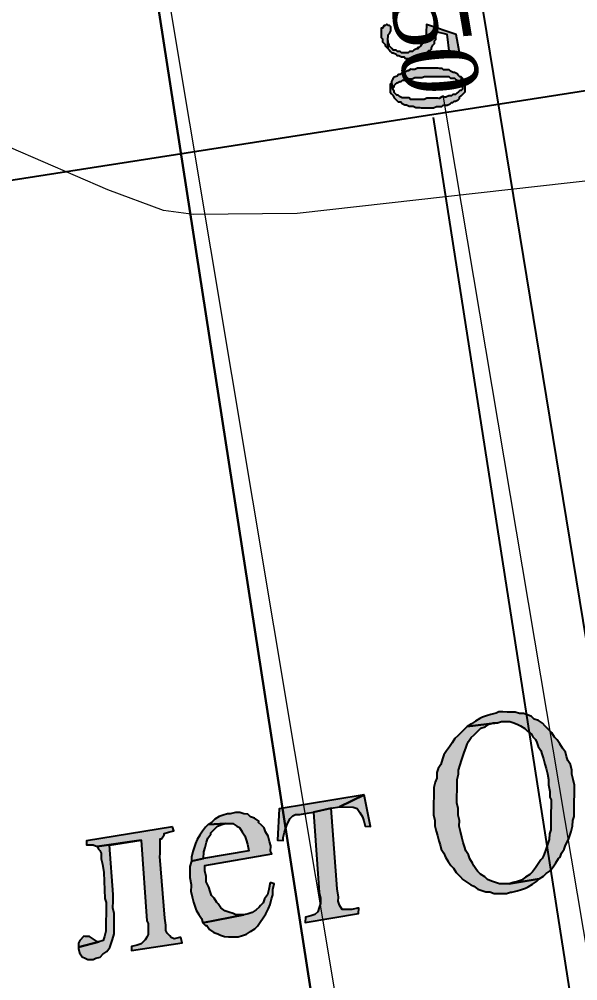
# Model space of a CAD drawing. Extents: x 2474 to 3317, y 1800 to 4862.
# Drawn here: x 2760.2 to 2768.79, y 3996.06 to 4010.86 of the extents above; entities that cross this region are included whole.
import ezdxf

# ---------------------------------------------------------------- set-up
doc = ezdxf.new("R2010")
doc.units = 0
doc.header["$MEASUREMENT"] = 0
doc.layers.add('at_Entity', color=7, linetype='Continuous')
doc.layers.add('at_Solid', color=7, linetype='Continuous')
doc.layers.add('ситуация', color=7, linetype='Continuous', lineweight=15)
doc.styles.add('стиль2', font='times.ttf', dxfattribs={"width": 0.85, "oblique": 5, "height": 1.15})

msp = doc.modelspace()

# ---------------------------------------------------------------- hatches: boundary and pattern name
at = {"layer": 'at_Solid'}
for points in [[(2765.917, 4010.725), (2765.918, 4010.746), (2765.897, 4010.767), (2765.876, 4010.767), (2765.855, 4010.788), (2765.834, 4010.768), (2765.813, 4010.768), (2765.791, 4010.726), (2765.77, 4010.726), (2765.77, 4010.705), (2765.77, 4010.684), (2765.769, 4010.642), (2765.769, 4010.6), (2765.768, 4010.579), (2765.789, 4010.558), (2765.789, 4010.516), (2765.81, 4010.495), (2765.83, 4010.473), (2765.83, 4010.452), (2765.851, 4010.431), (2765.872, 4010.41), (2765.873, 4010.536), (2765.873, 4010.557), (2765.874, 4010.599), (2765.874, 4010.62), (2765.895, 4010.641), (2765.917, 4010.683), (2765.917, 4010.704)], [(2766.984, 4010.292), (2766.925, 4010.629), (2766.464, 4010.781), (2766.464, 4010.739), (2766.463, 4010.697), (2766.463, 4010.676), (2766.463, 4010.655), (2766.462, 4010.613), (2766.462, 4010.592), (2766.441, 4010.571), (2766.441, 4010.55), (2766.419, 4010.53), (2766.419, 4010.509), (2766.398, 4010.488), (2766.376, 4010.446), (2766.355, 4010.425), (2766.334, 4010.426), (2766.334, 4010.405), (2766.313, 4010.405), (2766.271, 4010.384), (2766.249, 4010.363), (2766.207, 4010.364), (2766.186, 4010.343), (2766.144, 4010.344), (2766.123, 4010.344), (2766.081, 4010.344), (2766.06, 4010.366), (2766.018, 4010.366), (2765.997, 4010.387), (2765.955, 4010.388), (2765.935, 4010.409), (2765.914, 4010.43), (2765.893, 4010.452), (2765.893, 4010.473), (2765.873, 4010.515), (2765.873, 4010.536), (2765.872, 4010.41), (2765.892, 4010.389), (2765.913, 4010.367), (2765.934, 4010.346), (2765.955, 4010.346), (2765.997, 4010.324), (2766.017, 4010.303), (2766.038, 4010.303), (2766.08, 4010.281), (2766.122, 4010.281), (2766.143, 4010.26), (2766.185, 4010.259), (2766.206, 4010.259), (2766.248, 4010.258), (2766.29, 4010.258), (2766.311, 4010.279), (2766.353, 4010.278), (2766.375, 4010.299), (2766.396, 4010.299), (2766.438, 4010.319), (2766.459, 4010.34), (2766.48, 4010.361), (2766.502, 4010.382), (2766.523, 4010.381), (2766.544, 4010.402), (2766.544, 4010.423), (2766.566, 4010.465), (2766.587, 4010.486), (2766.587, 4010.507), (2766.587, 4010.528), (2766.609, 4010.548), (2766.609, 4010.59), (2766.609, 4010.611), (2766.61, 4010.653), (2766.61, 4010.674), (2766.778, 4010.63), (2766.816, 4010.336)], [(2767.001, 4009.976), (2766.98, 4009.977), (2766.959, 4009.998), (2766.939, 4010.019), (2766.897, 4010.041), (2766.876, 4010.041), (2766.834, 4010.062), (2766.813, 4010.084), (2766.771, 4010.084), (2766.729, 4010.085), (2766.709, 4010.106), (2766.666, 4010.106), (2766.645, 4010.107), (2766.603, 4010.107), (2766.582, 4010.107), (2766.54, 4010.108), (2766.498, 4010.108), (2766.456, 4010.109), (2766.435, 4010.109), (2766.393, 4010.11), (2766.351, 4010.11), (2766.33, 4010.11), (2766.288, 4010.09), (2766.246, 4010.09), (2766.225, 4010.091), (2766.183, 4010.07), (2766.162, 4010.07), (2766.141, 4010.05), (2766.098, 4010.029), (2766.077, 4010.029), (2766.056, 4010.009), (2766.035, 4010.009), (2766.014, 4009.988), (2765.971, 4009.968), (2765.95, 4009.947), (2765.929, 4009.905), (2765.928, 4009.884), (2765.948, 4009.779), (2765.948, 4009.8), (2765.97, 4009.82), (2765.97, 4009.841), (2765.991, 4009.862), (2766.013, 4009.883), (2766.055, 4009.903), (2766.076, 4009.903), (2766.097, 4009.924), (2766.118, 4009.924), (2766.139, 4009.924), (2766.181, 4009.944), (2766.202, 4009.944), (2766.244, 4009.943), (2766.287, 4009.964), (2766.308, 4009.964), (2766.35, 4009.963), (2766.392, 4009.963), (2766.434, 4009.983), (2766.455, 4009.983), (2766.476, 4009.983), (2766.518, 4009.982), (2766.56, 4009.982), (2766.581, 4009.981), (2766.623, 4009.981), (2766.644, 4009.981), (2766.686, 4009.98), (2766.728, 4009.98), (2766.77, 4009.979), (2766.812, 4009.979), (2766.833, 4009.957), (2766.875, 4009.957), (2766.896, 4009.957), (2766.917, 4009.935), (2766.958, 4009.914), (2767, 4009.892), (2767, 4009.871), (2767.021, 4009.85)], [(2767.063, 4009.85), (2767.063, 4009.871), (2767.042, 4009.892), (2767.042, 4009.913), (2767.022, 4009.955), (2767.001, 4009.976), (2767.021, 4009.85), (2767.02, 4009.829), (2767.02, 4009.787), (2766.999, 4009.766), (2766.978, 4009.767), (2766.956, 4009.746), (2766.935, 4009.725), (2766.914, 4009.704), (2766.872, 4009.705), (2766.851, 4009.684), (2766.83, 4009.684), (2766.809, 4009.685), (2766.766, 4009.664), (2766.745, 4009.664), (2766.703, 4009.665), (2766.661, 4009.644), (2766.64, 4009.645), (2766.598, 4009.645), (2766.556, 4009.645), (2766.514, 4009.646), (2766.472, 4009.646), (2766.43, 4009.626), (2766.388, 4009.626), (2766.367, 4009.627), (2766.325, 4009.627), (2766.283, 4009.628), (2766.262, 4009.628), (2766.22, 4009.628), (2766.199, 4009.65), (2766.178, 4009.65), (2766.157, 4009.65), (2766.115, 4009.651), (2766.094, 4009.651), (2766.052, 4009.672), (2766.031, 4009.694), (2766.01, 4009.694), (2765.969, 4009.736), (2765.969, 4009.757), (2765.948, 4009.779), (2765.928, 4009.884), (2765.907, 4009.863), (2765.907, 4009.842), (2765.907, 4009.821), (2765.906, 4009.8), (2765.906, 4009.779), (2765.906, 4009.758), (2765.906, 4009.737), (2765.926, 4009.716), (2765.947, 4009.695), (2765.968, 4009.652), (2765.989, 4009.631), (2766.009, 4009.61), (2766.03, 4009.589), (2766.072, 4009.588), (2766.093, 4009.567), (2766.135, 4009.545), (2766.156, 4009.545), (2766.197, 4009.524), (2766.239, 4009.523), (2766.26, 4009.523), (2766.302, 4009.501), (2766.323, 4009.501), (2766.365, 4009.501), (2766.386, 4009.5), (2766.428, 4009.5), (2766.47, 4009.499), (2766.512, 4009.499), (2766.533, 4009.499), (2766.554, 4009.498), (2766.575, 4009.498), (2766.618, 4009.519), (2766.66, 4009.518), (2766.702, 4009.518), (2766.723, 4009.538), (2766.765, 4009.538), (2766.786, 4009.538), (2766.828, 4009.558), (2766.849, 4009.579), (2766.87, 4009.579), (2766.892, 4009.6), (2766.913, 4009.599), (2766.955, 4009.62), (2766.976, 4009.641), (2766.976, 4009.662), (2766.998, 4009.682), (2767.019, 4009.703), (2767.04, 4009.724), (2767.062, 4009.745), (2767.062, 4009.766), (2767.062, 4009.787), (2767.062, 4009.829)], [(2767.58, 4000.199), (2767.538, 4000.178), (2767.454, 4000.158), (2767.39, 4000.138), (2767.327, 4000.118), (2767.285, 4000.097), (2767.221, 4000.056), (2767.158, 4000.015), (2767.094, 3999.974), (2767.557, 4000.031), (2767.621, 4000.051), (2767.684, 4000.051), (2767.747, 4000.05), (2767.809, 4000.028), (2767.872, 4000.006), (2767.914, 3999.985), (2767.977, 3999.942), (2768.018, 3999.9), (2768.081, 3999.857), (2768.101, 3999.815), (2768.143, 3999.772), (2768.163, 3999.73), (2768.183, 3999.667), (2768.225, 3999.603), (2768.245, 3999.54), (2768.265, 3999.477), (2768.285, 3999.392), (2768.306, 3999.329), (2768.326, 3999.245), (2768.346, 3999.16), (2768.345, 3999.076), (2768.364, 3998.971), (2768.363, 3998.887), (2768.384, 3998.845), (2768.383, 3998.74), (2768.382, 3998.656), (2768.381, 3998.551), (2768.38, 3998.467), (2768.379, 3998.383), (2768.357, 3998.32), (2768.356, 3998.236), (2768.334, 3998.173), (2768.312, 3998.11), (2768.291, 3998.047), (2768.269, 3997.985), (2768.247, 3997.943), (2768.226, 3997.922), (2768.183, 3997.86), (2768.141, 3997.797), (2768.098, 3997.734), (2768.055, 3997.693), (2767.992, 3997.652), (2767.928, 3997.61), (2767.865, 3997.59), (2767.802, 3997.57), (2767.738, 3997.55), (2768.202, 3997.628), (2768.265, 3997.669), (2768.308, 3997.711), (2768.371, 3997.752), (2768.414, 3997.815), (2768.457, 3997.877), (2768.499, 3997.94), (2768.521, 3997.961), (2768.542, 3998.023), (2768.585, 3998.086), (2768.607, 3998.149), (2768.65, 3998.232), (2768.672, 3998.295), (2768.693, 3998.358), (2768.715, 3998.442), (2768.716, 3998.526), (2768.738, 3998.588), (2768.739, 3998.673), (2768.74, 3998.757), (2768.741, 3998.841), (2768.742, 3998.904), (2768.743, 3998.988), (2768.744, 3999.072), (2768.724, 3999.156), (2768.704, 3999.24), (2768.705, 3999.303), (2768.684, 3999.388), (2768.643, 3999.451), (2768.623, 3999.514), (2768.603, 3999.578), (2768.561, 3999.641), (2768.52, 3999.705), (2768.479, 3999.768), (2768.437, 3999.811), (2768.396, 3999.874), (2768.354, 3999.917), (2768.292, 3999.981), (2768.251, 4000.023), (2768.188, 4000.066), (2768.125, 4000.088), (2768.084, 4000.13), (2768.021, 4000.152), (2767.958, 4000.174), (2767.895, 4000.174), (2767.832, 4000.196), (2767.769, 4000.197), (2767.706, 4000.197), (2767.643, 4000.198)], [(2767.094, 3999.974), (2767.052, 3999.932), (2767.009, 3999.89), (2766.946, 3999.828), (2766.903, 3999.787), (2766.86, 3999.724), (2766.818, 3999.662), (2766.775, 3999.599), (2766.732, 3999.536), (2766.71, 3999.474), (2766.688, 3999.39), (2766.646, 3999.327), (2766.624, 3999.265), (2766.623, 3999.181), (2766.601, 3999.118), (2766.579, 3999.034), (2766.578, 3998.95), (2766.577, 3998.887), (2766.576, 3998.803), (2766.575, 3998.719), (2766.574, 3998.635), (2766.574, 3998.614), (2766.594, 3998.529), (2766.593, 3998.445), (2766.613, 3998.361), (2766.634, 3998.298), (2766.654, 3998.214), (2766.674, 3998.15), (2766.694, 3998.087), (2766.735, 3998.024), (2766.756, 3997.96), (2766.797, 3997.897), (2766.838, 3997.833), (2766.88, 3997.791), (2766.921, 3997.727), (2766.963, 3997.685), (2766.983, 3997.663), (2767.025, 3997.621), (2767.087, 3997.578), (2767.15, 3997.535), (2767.192, 3997.514), (2767.254, 3997.471), (2767.317, 3997.449), (2767.38, 3997.428), (2767.443, 3997.427), (2767.506, 3997.405), (2767.569, 3997.404), (2767.632, 3997.404), (2767.695, 3997.403), (2767.758, 3997.423), (2767.779, 3997.423), (2767.863, 3997.443), (2767.927, 3997.463), (2767.99, 3997.484), (2768.032, 3997.504), (2768.096, 3997.545), (2768.159, 3997.587), (2768.202, 3997.628), (2767.738, 3997.55), (2767.717, 3997.55), (2767.654, 3997.551), (2767.591, 3997.551), (2767.529, 3997.573), (2767.466, 3997.595), (2767.403, 3997.617), (2767.362, 3997.659), (2767.299, 3997.702), (2767.257, 3997.744), (2767.237, 3997.766), (2767.195, 3997.829), (2767.175, 3997.871), (2767.134, 3997.935), (2767.113, 3997.998), (2767.072, 3998.062), (2767.052, 3998.125), (2767.032, 3998.188), (2767.011, 3998.272), (2766.991, 3998.357), (2766.971, 3998.441), (2766.972, 3998.525), (2766.952, 3998.609), (2766.954, 3998.714), (2766.934, 3998.799), (2766.935, 3998.904), (2766.936, 3998.988), (2766.937, 3999.072), (2766.938, 3999.156), (2766.96, 3999.24), (2766.96, 3999.303), (2766.982, 3999.386), (2767.004, 3999.449), (2767.026, 3999.512), (2767.048, 3999.575), (2767.069, 3999.638), (2767.091, 3999.7), (2767.113, 3999.742), (2767.155, 3999.805), (2767.198, 3999.846), (2767.262, 3999.909), (2767.304, 3999.95), (2767.368, 3999.97), (2767.431, 4000.012), (2767.494, 4000.032), (2767.557, 4000.031)], [(2765.506, 3998.92), (2764.201, 3998.705), (2764.174, 3998.222), (2764.258, 3998.221), (2764.259, 3998.263), (2764.281, 3998.346), (2764.302, 3998.409), (2764.324, 3998.472), (2764.367, 3998.556), (2764.41, 3998.597), (2764.452, 3998.618), (2764.515, 3998.617), (2764.599, 3998.637), (2764.726, 3998.656), (2764.999, 3998.716), (2765.126, 3998.736)], [(2765.506, 3998.92), (2765.126, 3998.736), (2765.336, 3998.733), (2765.399, 3998.712), (2765.44, 3998.648), (2765.481, 3998.585), (2765.501, 3998.521), (2765.522, 3998.437), (2765.606, 3998.436)], [(2763.444, 3998.629), (2763.402, 3998.63), (2763.338, 3998.61), (2763.275, 3998.589), (2763.211, 3998.548), (2763.169, 3998.506), (2763.105, 3998.465), (2763.379, 3998.483), (2763.421, 3998.483), (2763.484, 3998.482), (2763.546, 3998.439), (2763.588, 3998.418), (2763.629, 3998.354), (2763.671, 3998.291), (2763.691, 3998.227), (2763.711, 3998.164), (2763.731, 3998.059), (2763.036, 3997.941), (2762.847, 3997.901), (2762.825, 3997.817), (2762.824, 3997.733), (2762.823, 3997.649), (2762.843, 3997.544), (2762.842, 3997.523), (2762.841, 3997.439), (2762.861, 3997.354), (2762.881, 3997.27), (2762.902, 3997.207), (2762.922, 3997.144), (2762.963, 3997.08), (2763.004, 3997.017), (2763.025, 3996.953), (2763.656, 3997.072), (2763.593, 3997.073), (2763.53, 3997.073), (2763.489, 3997.095), (2763.426, 3997.117), (2763.363, 3997.138), (2763.301, 3997.181), (2763.259, 3997.245), (2763.238, 3997.266), (2763.197, 3997.329), (2763.156, 3997.372), (2763.135, 3997.435), (2763.115, 3997.499), (2763.074, 3997.583), (2763.075, 3997.667), (2763.055, 3997.751), (2763.056, 3997.835), (2764.088, 3998.012), (2764.067, 3998.055), (2764.068, 3998.139), (2764.048, 3998.202), (2764.028, 3998.286), (2763.987, 3998.35), (2763.966, 3998.413), (2763.925, 3998.456), (2763.883, 3998.498), (2763.884, 3998.519), (2763.821, 3998.562), (2763.758, 3998.584), (2763.717, 3998.626), (2763.654, 3998.627), (2763.591, 3998.649), (2763.528, 3998.649)], [(2764.999, 3998.716), (2764.726, 3998.656), (2764.816, 3997.416), (2764.836, 3997.331), (2764.835, 3997.247), (2764.813, 3997.185), (2764.792, 3997.122), (2764.749, 3997.08), (2764.686, 3997.06), (2764.602, 3997.04), (2764.601, 3996.956), (2765.422, 3997.093), (2765.423, 3997.177), (2765.402, 3997.178), (2765.317, 3997.158), (2765.254, 3997.158), (2765.212, 3997.159), (2765.17, 3997.159), (2765.129, 3997.223), (2765.109, 3997.286), (2765.11, 3997.349), (2765.09, 3997.475)], [(2762.559, 3998.43), (2761.232, 3998.214), (2761.232, 3998.151), (2761.337, 3998.15), (2761.399, 3998.128), (2762.073, 3998.225), (2762.164, 3996.984), (2762.184, 3996.942), (2762.183, 3996.858), (2762.182, 3996.774), (2762.161, 3996.732), (2762.139, 3996.69), (2762.097, 3996.649), (2762.075, 3996.628), (2762.012, 3996.608), (2761.928, 3996.588), (2761.927, 3996.525), (2762.706, 3996.642), (2762.686, 3996.726), (2762.665, 3996.726), (2762.581, 3996.706), (2762.539, 3996.728), (2762.518, 3996.749), (2762.477, 3996.792), (2762.456, 3996.834), (2762.457, 3996.918), (2762.437, 3997.023), (2762.364, 3997.97), (2762.365, 3998.012), (2762.366, 3998.117), (2762.367, 3998.201), (2762.367, 3998.243), (2762.388, 3998.242), (2762.431, 3998.305), (2762.431, 3998.326), (2762.495, 3998.346), (2762.579, 3998.366)], [(2763.105, 3998.465), (2763.063, 3998.424), (2763.02, 3998.361), (2762.977, 3998.299), (2762.935, 3998.236), (2762.913, 3998.173), (2762.891, 3998.111), (2762.869, 3998.048), (2762.847, 3997.964), (2762.847, 3997.901), (2763.036, 3997.941), (2763.037, 3998.046), (2763.059, 3998.109), (2763.081, 3998.192), (2763.103, 3998.255), (2763.146, 3998.318), (2763.146, 3998.339), (2763.188, 3998.38), (2763.252, 3998.442), (2763.316, 3998.463), (2763.379, 3998.483)], [(2761.399, 3998.128), (2761.42, 3998.086), (2761.441, 3998.064), (2761.461, 3998.022), (2761.46, 3997.938), (2761.48, 3997.854), (2761.5, 3997.728), (2761.516, 3997.328), (2761.536, 3997.265), (2761.535, 3997.181), (2761.534, 3997.076), (2761.533, 3996.992), (2761.533, 3996.929), (2761.532, 3996.866), (2761.531, 3996.824), (2761.509, 3996.74), (2761.488, 3996.677), (2761.424, 3996.657), (2761.108, 3996.576), (2761.108, 3996.555), (2761.128, 3996.492), (2761.169, 3996.429), (2761.211, 3996.407), (2761.253, 3996.386), (2761.337, 3996.385), (2761.379, 3996.405), (2761.443, 3996.425), (2761.485, 3996.467), (2761.549, 3996.508), (2761.591, 3996.571), (2761.613, 3996.634), (2761.635, 3996.696), (2761.657, 3996.78), (2761.657, 3996.822), (2761.658, 3996.885), (2761.659, 3996.948), (2761.66, 3997.011), (2761.661, 3997.095), (2761.641, 3997.18), (2761.642, 3997.285), (2761.643, 3997.39), (2761.589, 3998.147), (2762.073, 3998.225)], [(2764.062, 3997.572), (2764.039, 3997.467), (2764.017, 3997.383), (2763.975, 3997.32), (2763.953, 3997.258), (2763.91, 3997.216), (2763.889, 3997.195), (2763.847, 3997.154), (2763.783, 3997.112), (2763.72, 3997.092), (2763.656, 3997.072), (2763.025, 3996.953), (2763.066, 3996.911), (2763.087, 3996.911), (2763.129, 3996.847), (2763.191, 3996.804), (2763.254, 3996.782), (2763.296, 3996.761), (2763.358, 3996.739), (2763.421, 3996.738), (2763.484, 3996.738), (2763.548, 3996.737), (2763.569, 3996.737), (2763.632, 3996.757), (2763.695, 3996.777), (2763.759, 3996.819), (2763.822, 3996.86), (2763.865, 3996.901), (2763.907, 3996.964), (2763.95, 3997.026), (2763.993, 3997.089), (2764.036, 3997.173), (2764.058, 3997.235), (2764.08, 3997.319), (2764.101, 3997.382), (2764.102, 3997.466), (2764.124, 3997.55)], [(2761.215, 3996.743), (2761.194, 3996.744), (2761.13, 3996.681), (2761.109, 3996.639), (2761.108, 3996.576), (2761.424, 3996.657), (2761.403, 3996.657), (2761.341, 3996.7), (2761.278, 3996.743)]]:
    msp.add_hatch(color=256, dxfattribs=at).paths.add_polyline_path(points)

# ---------------------------------------------------------------- linework, layer by layer
at = {"layer": 'at_Entity', "color": 4}
msp.add_lwpolyline([(2771.942, 3949.109), (2756.252, 4050.278), (2771.942, 3949.109), (2771.942, 3949.109)], dxfattribs=at)
at = {"layer": 'at_Entity', "color": 0}
for points in [[(2777.489, 3949.044), (2765.309, 4023.402), (2761.168, 4050.22)], [(2765.917, 4010.725), (2765.918, 4010.746), (2765.897, 4010.767), (2765.876, 4010.767), (2765.855, 4010.788), (2765.834, 4010.768), (2765.813, 4010.768), (2765.791, 4010.726), (2765.77, 4010.726), (2765.77, 4010.705), (2765.77, 4010.684), (2765.769, 4010.642), (2765.769, 4010.6), (2765.769, 4010.6), (2765.768, 4010.579), (2765.789, 4010.558), (2765.789, 4010.516), (2765.81, 4010.495), (2765.83, 4010.473), (2765.83, 4010.452), (2765.851, 4010.431), (2765.872, 4010.41), (2765.873, 4010.536), (2765.873, 4010.536), (2765.873, 4010.557), (2765.874, 4010.599), (2765.874, 4010.62), (2765.895, 4010.641), (2765.917, 4010.683), (2765.917, 4010.704), (2765.917, 4010.704), (2765.917, 4010.725)], [(2766.984, 4010.292), (2766.925, 4010.629), (2766.464, 4010.781), (2766.464, 4010.781), (2766.464, 4010.739), (2766.463, 4010.697), (2766.463, 4010.676), (2766.463, 4010.655), (2766.462, 4010.613), (2766.462, 4010.592), (2766.441, 4010.571), (2766.441, 4010.55), (2766.419, 4010.53), (2766.419, 4010.509), (2766.398, 4010.488), (2766.376, 4010.446), (2766.355, 4010.425), (2766.334, 4010.426), (2766.334, 4010.405), (2766.313, 4010.405), (2766.271, 4010.384), (2766.249, 4010.363), (2766.207, 4010.364), (2766.186, 4010.343), (2766.144, 4010.344), (2766.123, 4010.344), (2766.081, 4010.344), (2766.06, 4010.366), (2766.018, 4010.366), (2765.997, 4010.387), (2765.955, 4010.388), (2765.935, 4010.409), (2765.914, 4010.43), (2765.893, 4010.452), (2765.893, 4010.473), (2765.873, 4010.515), (2765.873, 4010.536), (2765.872, 4010.41), (2765.892, 4010.389), (2765.913, 4010.367), (2765.934, 4010.346), (2765.955, 4010.346), (2765.997, 4010.324), (2766.017, 4010.303), (2766.038, 4010.303), (2766.08, 4010.281), (2766.08, 4010.281), (2766.122, 4010.281), (2766.143, 4010.26), (2766.185, 4010.259), (2766.206, 4010.259), (2766.248, 4010.258), (2766.29, 4010.258), (2766.311, 4010.279), (2766.353, 4010.278), (2766.375, 4010.299), (2766.396, 4010.299), (2766.438, 4010.319), (2766.459, 4010.34), (2766.48, 4010.361), (2766.502, 4010.382), (2766.523, 4010.381), (2766.544, 4010.402), (2766.544, 4010.423), (2766.566, 4010.465), (2766.587, 4010.486), (2766.587, 4010.507), (2766.587, 4010.528), (2766.609, 4010.548), (2766.609, 4010.59), (2766.609, 4010.611), (2766.61, 4010.653), (2766.61, 4010.674), (2766.778, 4010.63), (2766.816, 4010.336), (2766.984, 4010.292)], [(2767.001, 4009.976), (2766.98, 4009.977), (2766.959, 4009.998), (2766.939, 4010.019), (2766.897, 4010.041), (2766.876, 4010.041), (2766.834, 4010.062), (2766.813, 4010.084), (2766.771, 4010.084), (2766.771, 4010.084), (2766.729, 4010.085), (2766.709, 4010.106), (2766.666, 4010.106), (2766.645, 4010.107), (2766.603, 4010.107), (2766.582, 4010.107), (2766.54, 4010.108), (2766.498, 4010.108), (2766.456, 4010.109), (2766.435, 4010.109), (2766.393, 4010.11), (2766.351, 4010.11), (2766.33, 4010.11), (2766.288, 4010.09), (2766.246, 4010.09), (2766.225, 4010.091), (2766.183, 4010.07), (2766.162, 4010.07), (2766.141, 4010.05), (2766.098, 4010.029), (2766.077, 4010.029), (2766.056, 4010.009), (2766.035, 4010.009), (2766.014, 4009.988), (2765.971, 4009.968), (2765.95, 4009.947), (2765.929, 4009.905), (2765.928, 4009.884), (2765.948, 4009.779), (2765.948, 4009.779), (2765.948, 4009.8), (2765.97, 4009.82), (2765.97, 4009.841), (2765.991, 4009.862), (2766.013, 4009.883), (2766.055, 4009.903), (2766.076, 4009.903), (2766.097, 4009.924), (2766.118, 4009.924), (2766.139, 4009.924), (2766.181, 4009.944), (2766.202, 4009.944), (2766.244, 4009.943), (2766.287, 4009.964), (2766.308, 4009.964), (2766.35, 4009.963), (2766.392, 4009.963), (2766.434, 4009.983), (2766.455, 4009.983), (2766.476, 4009.983), (2766.518, 4009.982), (2766.56, 4009.982), (2766.581, 4009.981), (2766.623, 4009.981), (2766.644, 4009.981), (2766.686, 4009.98), (2766.728, 4009.98), (2766.77, 4009.979), (2766.812, 4009.979), (2766.833, 4009.957), (2766.875, 4009.957), (2766.896, 4009.957), (2766.917, 4009.935), (2766.958, 4009.914), (2766.958, 4009.914), (2767, 4009.892), (2767, 4009.871), (2767.021, 4009.85), (2767.001, 4009.976)], [(2767.063, 4009.85), (2767.063, 4009.871), (2767.042, 4009.892), (2767.042, 4009.913), (2767.022, 4009.955), (2767.001, 4009.976), (2767.021, 4009.85), (2767.02, 4009.829), (2767.02, 4009.787), (2766.999, 4009.766), (2766.978, 4009.767), (2766.956, 4009.746), (2766.935, 4009.725), (2766.914, 4009.704), (2766.872, 4009.705), (2766.851, 4009.684), (2766.83, 4009.684), (2766.809, 4009.685), (2766.766, 4009.664), (2766.745, 4009.664), (2766.703, 4009.665), (2766.661, 4009.644), (2766.64, 4009.645), (2766.598, 4009.645), (2766.556, 4009.645), (2766.514, 4009.646), (2766.472, 4009.646), (2766.43, 4009.626), (2766.388, 4009.626), (2766.367, 4009.627), (2766.325, 4009.627), (2766.283, 4009.628), (2766.262, 4009.628), (2766.22, 4009.628), (2766.199, 4009.65), (2766.178, 4009.65), (2766.157, 4009.65), (2766.115, 4009.651), (2766.094, 4009.651), (2766.052, 4009.672), (2766.031, 4009.694), (2766.01, 4009.694), (2766.01, 4009.694), (2765.969, 4009.736), (2765.969, 4009.757), (2765.948, 4009.779), (2765.928, 4009.884), (2765.907, 4009.863), (2765.907, 4009.842), (2765.907, 4009.821), (2765.906, 4009.8), (2765.906, 4009.779), (2765.906, 4009.758), (2765.906, 4009.737), (2765.926, 4009.716), (2765.947, 4009.695), (2765.968, 4009.652), (2765.989, 4009.631), (2765.989, 4009.631), (2766.009, 4009.61), (2766.03, 4009.589), (2766.072, 4009.588), (2766.093, 4009.567), (2766.135, 4009.545), (2766.156, 4009.545), (2766.197, 4009.524), (2766.197, 4009.524), (2766.239, 4009.523), (2766.26, 4009.523), (2766.302, 4009.501), (2766.323, 4009.501), (2766.365, 4009.501), (2766.386, 4009.5), (2766.428, 4009.5), (2766.47, 4009.499), (2766.512, 4009.499), (2766.533, 4009.499), (2766.554, 4009.498), (2766.575, 4009.498), (2766.618, 4009.519), (2766.66, 4009.518), (2766.702, 4009.518), (2766.723, 4009.538), (2766.765, 4009.538), (2766.786, 4009.538), (2766.828, 4009.558), (2766.849, 4009.579), (2766.87, 4009.579), (2766.892, 4009.6), (2766.913, 4009.599), (2766.955, 4009.62), (2766.976, 4009.641), (2766.976, 4009.662), (2766.998, 4009.682), (2767.019, 4009.703), (2767.04, 4009.724), (2767.062, 4009.745), (2767.062, 4009.766), (2767.062, 4009.787), (2767.062, 4009.829), (2767.063, 4009.85)], [(2771.128, 3980.154), (2766.574, 4009.351)]]:
    msp.add_lwpolyline(points, dxfattribs=at)
at = {"layer": 'at_Entity', "color": 2}
msp.add_lwpolyline([(2689.128, 3997.313), (2826.737, 4018.797)], dxfattribs=at)
at = {"layer": 'at_Entity', "color": 7}
for points in [[(2767.58, 4000.199), (2767.538, 4000.178), (2767.454, 4000.158), (2767.39, 4000.138), (2767.327, 4000.118), (2767.285, 4000.097), (2767.221, 4000.056), (2767.158, 4000.015), (2767.094, 3999.974), (2767.557, 4000.031), (2767.621, 4000.051), (2767.684, 4000.051), (2767.747, 4000.05), (2767.809, 4000.028), (2767.872, 4000.006), (2767.914, 3999.985), (2767.977, 3999.942), (2768.018, 3999.9), (2768.081, 3999.857), (2768.101, 3999.815), (2768.143, 3999.772), (2768.163, 3999.73), (2768.183, 3999.667), (2768.225, 3999.603), (2768.245, 3999.54), (2768.265, 3999.477), (2768.285, 3999.392), (2768.306, 3999.329), (2768.326, 3999.245), (2768.346, 3999.16), (2768.345, 3999.076), (2768.364, 3998.971), (2768.363, 3998.887), (2768.384, 3998.845), (2768.383, 3998.74), (2768.382, 3998.656), (2768.381, 3998.551), (2768.38, 3998.467), (2768.379, 3998.383), (2768.357, 3998.32), (2768.356, 3998.236), (2768.334, 3998.173), (2768.312, 3998.11), (2768.291, 3998.047), (2768.269, 3997.985), (2768.247, 3997.943), (2768.226, 3997.922), (2768.183, 3997.86), (2768.141, 3997.797), (2768.098, 3997.734), (2768.055, 3997.693), (2767.992, 3997.652), (2767.928, 3997.61), (2767.865, 3997.59), (2767.802, 3997.57), (2767.738, 3997.55), (2768.202, 3997.628), (2768.265, 3997.669), (2768.308, 3997.711), (2768.371, 3997.752), (2768.414, 3997.815), (2768.457, 3997.877), (2768.499, 3997.94), (2768.521, 3997.961), (2768.542, 3998.023), (2768.585, 3998.086), (2768.607, 3998.149), (2768.65, 3998.232), (2768.672, 3998.295), (2768.693, 3998.358), (2768.715, 3998.442), (2768.716, 3998.526), (2768.738, 3998.588), (2768.739, 3998.673), (2768.74, 3998.757), (2768.741, 3998.841), (2768.742, 3998.904), (2768.743, 3998.988), (2768.744, 3999.072), (2768.724, 3999.156), (2768.704, 3999.24), (2768.705, 3999.303), (2768.684, 3999.388), (2768.643, 3999.451), (2768.623, 3999.514), (2768.603, 3999.578), (2768.561, 3999.641), (2768.52, 3999.705), (2768.479, 3999.768), (2768.437, 3999.811), (2768.396, 3999.874), (2768.354, 3999.917), (2768.354, 3999.917), (2768.292, 3999.981), (2768.251, 4000.023), (2768.188, 4000.066), (2768.125, 4000.088), (2768.084, 4000.13), (2768.021, 4000.152), (2767.958, 4000.174), (2767.895, 4000.174), (2767.832, 4000.196), (2767.769, 4000.197), (2767.706, 4000.197), (2767.643, 4000.198), (2767.58, 4000.199)], [(2767.094, 3999.974), (2767.052, 3999.932), (2767.009, 3999.89), (2766.946, 3999.828), (2766.903, 3999.787), (2766.86, 3999.724), (2766.818, 3999.662), (2766.775, 3999.599), (2766.732, 3999.536), (2766.71, 3999.474), (2766.688, 3999.39), (2766.646, 3999.327), (2766.624, 3999.265), (2766.623, 3999.181), (2766.601, 3999.118), (2766.579, 3999.034), (2766.578, 3998.95), (2766.577, 3998.887), (2766.576, 3998.803), (2766.575, 3998.719), (2766.574, 3998.635), (2766.574, 3998.614), (2766.594, 3998.529), (2766.593, 3998.445), (2766.613, 3998.361), (2766.634, 3998.298), (2766.654, 3998.214), (2766.674, 3998.15), (2766.694, 3998.087), (2766.735, 3998.024), (2766.756, 3997.96), (2766.797, 3997.897), (2766.838, 3997.833), (2766.88, 3997.791), (2766.921, 3997.727), (2766.963, 3997.685), (2766.983, 3997.663), (2767.025, 3997.621), (2767.087, 3997.578), (2767.15, 3997.535), (2767.192, 3997.514), (2767.254, 3997.471), (2767.317, 3997.449), (2767.38, 3997.428), (2767.443, 3997.427), (2767.506, 3997.405), (2767.569, 3997.404), (2767.632, 3997.404), (2767.695, 3997.403), (2767.758, 3997.423), (2767.779, 3997.423), (2767.863, 3997.443), (2767.927, 3997.463), (2767.99, 3997.484), (2768.032, 3997.504), (2768.096, 3997.545), (2768.159, 3997.587), (2768.202, 3997.628), (2767.738, 3997.55), (2767.717, 3997.55), (2767.654, 3997.551), (2767.591, 3997.551), (2767.529, 3997.573), (2767.466, 3997.595), (2767.403, 3997.617), (2767.362, 3997.659), (2767.299, 3997.702), (2767.257, 3997.744), (2767.237, 3997.766), (2767.195, 3997.829), (2767.175, 3997.871), (2767.134, 3997.935), (2767.113, 3997.998), (2767.072, 3998.062), (2767.052, 3998.125), (2767.032, 3998.188), (2767.011, 3998.272), (2766.991, 3998.357), (2766.971, 3998.441), (2766.972, 3998.525), (2766.952, 3998.609), (2766.954, 3998.714), (2766.954, 3998.714), (2766.934, 3998.799), (2766.935, 3998.904), (2766.936, 3998.988), (2766.937, 3999.072), (2766.938, 3999.156), (2766.96, 3999.24), (2766.96, 3999.303), (2766.982, 3999.386), (2767.004, 3999.449), (2767.026, 3999.512), (2767.048, 3999.575), (2767.069, 3999.638), (2767.091, 3999.7), (2767.113, 3999.742), (2767.155, 3999.805), (2767.198, 3999.846), (2767.262, 3999.909), (2767.304, 3999.95), (2767.368, 3999.97), (2767.431, 4000.012), (2767.494, 4000.032), (2767.557, 4000.031), (2767.094, 3999.974)], [(2765.506, 3998.92), (2764.201, 3998.705), (2764.174, 3998.222), (2764.258, 3998.221), (2764.259, 3998.263), (2764.281, 3998.346), (2764.302, 3998.409), (2764.324, 3998.472), (2764.367, 3998.556), (2764.41, 3998.597), (2764.452, 3998.618), (2764.515, 3998.617), (2764.599, 3998.637), (2764.726, 3998.656), (2764.999, 3998.716), (2765.126, 3998.736), (2765.506, 3998.92)], [(2765.506, 3998.92), (2765.126, 3998.736), (2765.336, 3998.733), (2765.399, 3998.712), (2765.44, 3998.648), (2765.44, 3998.648), (2765.481, 3998.585), (2765.501, 3998.521), (2765.522, 3998.437), (2765.606, 3998.436), (2765.506, 3998.92)], [(2763.444, 3998.629), (2763.402, 3998.63), (2763.338, 3998.61), (2763.275, 3998.589), (2763.211, 3998.548), (2763.169, 3998.506), (2763.105, 3998.465), (2763.379, 3998.483), (2763.421, 3998.483), (2763.484, 3998.482), (2763.546, 3998.439), (2763.588, 3998.418), (2763.629, 3998.354), (2763.671, 3998.291), (2763.671, 3998.291), (2763.691, 3998.227), (2763.711, 3998.164), (2763.731, 3998.059), (2763.036, 3997.941), (2762.847, 3997.901), (2762.825, 3997.817), (2762.824, 3997.733), (2762.823, 3997.649), (2762.843, 3997.544), (2762.842, 3997.523), (2762.841, 3997.439), (2762.861, 3997.354), (2762.881, 3997.27), (2762.902, 3997.207), (2762.922, 3997.144), (2762.963, 3997.08), (2763.004, 3997.017), (2763.025, 3996.953), (2763.656, 3997.072), (2763.593, 3997.073), (2763.53, 3997.073), (2763.489, 3997.095), (2763.426, 3997.117), (2763.363, 3997.138), (2763.301, 3997.181), (2763.259, 3997.245), (2763.238, 3997.266), (2763.197, 3997.329), (2763.156, 3997.372), (2763.135, 3997.435), (2763.115, 3997.499), (2763.074, 3997.583), (2763.075, 3997.667), (2763.055, 3997.751), (2763.056, 3997.835), (2764.088, 3998.012), (2764.067, 3998.055), (2764.068, 3998.139), (2764.048, 3998.202), (2764.028, 3998.286), (2763.987, 3998.35), (2763.966, 3998.413), (2763.925, 3998.456), (2763.883, 3998.498), (2763.884, 3998.519), (2763.821, 3998.562), (2763.758, 3998.584), (2763.717, 3998.626), (2763.654, 3998.627), (2763.591, 3998.649), (2763.528, 3998.649), (2763.444, 3998.629)], [(2764.999, 3998.716), (2764.726, 3998.656), (2764.816, 3997.416), (2764.836, 3997.331), (2764.835, 3997.247), (2764.813, 3997.185), (2764.792, 3997.122), (2764.792, 3997.122), (2764.749, 3997.08), (2764.686, 3997.06), (2764.602, 3997.04), (2764.601, 3996.956), (2765.422, 3997.093), (2765.423, 3997.177), (2765.402, 3997.178), (2765.317, 3997.158), (2765.254, 3997.158), (2765.212, 3997.159), (2765.17, 3997.159), (2765.129, 3997.223), (2765.129, 3997.223), (2765.109, 3997.286), (2765.11, 3997.349), (2765.09, 3997.475), (2764.999, 3998.716)], [(2762.559, 3998.43), (2761.232, 3998.214), (2761.232, 3998.151), (2761.337, 3998.15), (2761.399, 3998.128), (2762.073, 3998.225), (2762.164, 3996.984), (2762.184, 3996.942), (2762.183, 3996.858), (2762.182, 3996.774), (2762.161, 3996.732), (2762.139, 3996.69), (2762.097, 3996.649), (2762.075, 3996.628), (2762.012, 3996.608), (2761.928, 3996.588), (2761.927, 3996.525), (2762.706, 3996.642), (2762.686, 3996.726), (2762.665, 3996.726), (2762.581, 3996.706), (2762.539, 3996.728), (2762.518, 3996.749), (2762.477, 3996.792), (2762.477, 3996.792), (2762.456, 3996.834), (2762.457, 3996.918), (2762.437, 3997.023), (2762.364, 3997.97), (2762.365, 3998.012), (2762.366, 3998.117), (2762.367, 3998.201), (2762.367, 3998.243), (2762.388, 3998.242), (2762.431, 3998.305), (2762.431, 3998.326), (2762.495, 3998.346), (2762.579, 3998.366), (2762.559, 3998.43)], [(2763.105, 3998.465), (2763.063, 3998.424), (2763.02, 3998.361), (2762.977, 3998.299), (2762.935, 3998.236), (2762.913, 3998.173), (2762.891, 3998.111), (2762.869, 3998.048), (2762.847, 3997.964), (2762.847, 3997.901), (2763.036, 3997.941), (2763.036, 3997.941), (2763.037, 3998.046), (2763.059, 3998.109), (2763.081, 3998.192), (2763.103, 3998.255), (2763.146, 3998.318), (2763.146, 3998.339), (2763.188, 3998.38), (2763.252, 3998.442), (2763.316, 3998.463), (2763.379, 3998.483), (2763.105, 3998.465)], [(2761.399, 3998.128), (2761.42, 3998.086), (2761.441, 3998.064), (2761.461, 3998.022), (2761.46, 3997.938), (2761.48, 3997.854), (2761.5, 3997.728), (2761.516, 3997.328), (2761.536, 3997.265), (2761.535, 3997.181), (2761.534, 3997.076), (2761.533, 3996.992), (2761.533, 3996.929), (2761.532, 3996.866), (2761.531, 3996.824), (2761.509, 3996.74), (2761.488, 3996.677), (2761.424, 3996.657), (2761.108, 3996.576), (2761.108, 3996.555), (2761.128, 3996.492), (2761.169, 3996.429), (2761.211, 3996.407), (2761.253, 3996.386), (2761.337, 3996.385), (2761.379, 3996.405), (2761.443, 3996.425), (2761.485, 3996.467), (2761.549, 3996.508), (2761.591, 3996.571), (2761.613, 3996.634), (2761.635, 3996.696), (2761.657, 3996.78), (2761.657, 3996.822), (2761.658, 3996.885), (2761.659, 3996.948), (2761.66, 3997.011), (2761.661, 3997.095), (2761.641, 3997.18), (2761.642, 3997.285), (2761.643, 3997.39), (2761.589, 3998.147), (2762.073, 3998.225), (2761.399, 3998.128)], [(2764.062, 3997.572), (2764.039, 3997.467), (2764.017, 3997.383), (2763.975, 3997.32), (2763.953, 3997.258), (2763.91, 3997.216), (2763.889, 3997.195), (2763.847, 3997.154), (2763.783, 3997.112), (2763.72, 3997.092), (2763.656, 3997.072), (2763.025, 3996.953), (2763.066, 3996.911), (2763.087, 3996.911), (2763.129, 3996.847), (2763.191, 3996.804), (2763.254, 3996.782), (2763.296, 3996.761), (2763.358, 3996.739), (2763.421, 3996.738), (2763.484, 3996.738), (2763.548, 3996.737), (2763.569, 3996.737), (2763.632, 3996.757), (2763.695, 3996.777), (2763.759, 3996.819), (2763.822, 3996.86), (2763.865, 3996.901), (2763.907, 3996.964), (2763.95, 3997.026), (2763.95, 3997.026), (2763.993, 3997.089), (2764.036, 3997.173), (2764.058, 3997.235), (2764.08, 3997.319), (2764.101, 3997.382), (2764.102, 3997.466), (2764.124, 3997.55), (2764.062, 3997.572)], [(2761.215, 3996.743), (2761.194, 3996.744), (2761.13, 3996.681), (2761.109, 3996.639), (2761.108, 3996.576), (2761.424, 3996.657), (2761.403, 3996.657), (2761.341, 3996.7), (2761.278, 3996.743), (2761.215, 3996.743)]]:
    msp.add_lwpolyline(points, dxfattribs=at)
at = {"layer": 'ситуация', "color": 4}
msp.add_line((3123.173, 1851.95), (2620.651, 4860.4), dxfattribs=at)
msp.add_line((3123.173, 1851.95), (2620.651, 4860.4), dxfattribs=at)
at = {"layer": 'ситуация'}
msp.add_line((2771.62, 3980.56), (2766.725, 4009.694), dxfattribs=at)
at = {"layer": 'ситуация', "linetype": 'Continuous', "lineweight": 18}
for p, q in [((2777.092, 4009.282), (2764.475, 4007.872)), ((2761.563, 4008.234), (2760.071, 4008.884)), ((2762.421, 4007.916), (2761.563, 4008.234)), ((2762.882, 4007.856), (2762.421, 4007.916)), ((2764.475, 4007.872), (2762.882, 4007.856))]:
    msp.add_line(p, q, dxfattribs=at)

# ---------------------------------------------------------------- texts
at = {"layer": 'ситуация', "style": 'стиль2', "oblique": 5, "width": 0.85}
msp.add_text('63.50', height=1.15, rotation=279.5394, dxfattribs=at).set_placement((2765.608, 4012.94))

doc.saveas('drawing.dxf')
